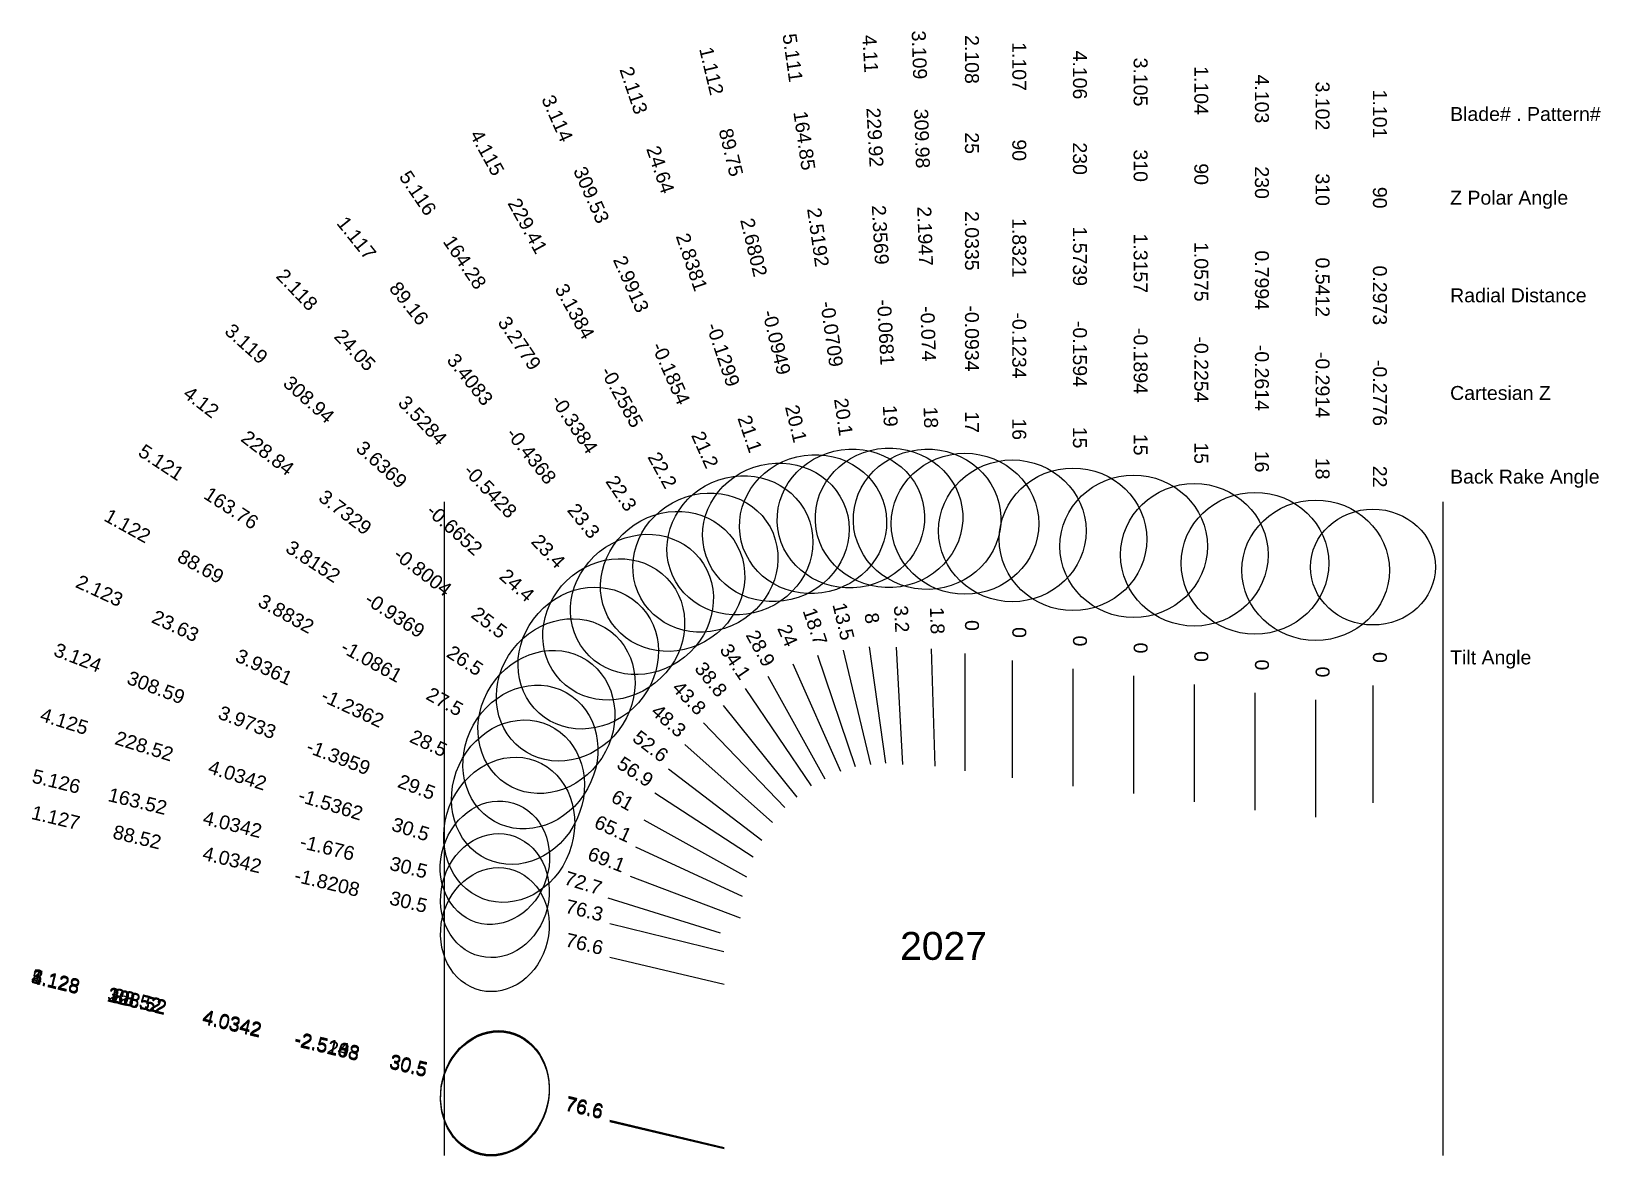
# Model space of a CAD drawing. Header units: inches. Extents: x 29.99 to 36.67, y 15.19 to 20.
import ezdxf
from ezdxf.enums import TextEntityAlignment as Align

# ---------------------------------------------------------------- set-up
doc = ezdxf.new("R2010")
doc.units = ezdxf.units.IN
doc.header["$MEASUREMENT"] = 0
for name, color, linetype, true_color in [('Blade_1', 30, 'Continuous', 0xff7f00), ('Blade_2', 7, 'Continuous', 0xcccc00), ('Blade_3', 7, 'Continuous', 0x00cc00), ('Blade_4', 7, 'Continuous', 0x00cccc), ('Blade_5', 7, 'Continuous', 0x0066cc)]:
    doc.layers.add(name, color=color, linetype=linetype, true_color=true_color)
doc.styles.get("Standard").update_dxf_attribs({"font": 'arial.ttf'})

msp = doc.modelspace()

# ---------------------------------------------------------------- linework, layer by layer
for p, q in [((31.75, 18), (31.75, 15.2183)), ((36, 18), (36, 15.2183))]:
    msp.add_line(p, q)
at = {"layer": 'Blade_1'}
for p, q in [((33.4484, 17.3688), (33.565, 16.8826)), ((34.1679, 17.3251), (34.1679, 16.8251)), ((34.9425, 17.2231), (34.9425, 16.7231)), ((35.7027, 17.2189), (35.7027, 16.7189)), ((32.937, 17.1332), (33.2501, 16.7434)), ((32.5992, 16.6466), (33.0365, 16.4042)), ((32.4555, 16.0623), (32.9419, 15.9463)), ((32.4555, 15.3648), (32.9419, 15.2488))]:
    msp.add_line(p, q, dxfattribs=at)
for centre, major_axis, ratio in [((33.3198, 17.9051), (0.3053, 0.0732), 0.939148), ((34.1679, 17.8766), (0.314, 0), 0.961262), ((34.9425, 17.7746), (0.314, 0), 0.965926), ((35.7027, 17.7224), (0.266, 0), 0.927184), ((32.5917, 17.5632), (0.2448, 0.1966), 0.918206), ((32.1168, 16.9139), (0.1522, 0.2746), 0.887023), ((31.9658, 16.1792), (0.0617, 0.2587), 0.861515), ((31.9658, 15.4817), (0.0617, 0.2587), 0.861515)]:
    msp.add_ellipse(centre, major_axis=major_axis, ratio=ratio, dxfattribs=at)
at = {"layer": 'Blade_2'}
for p, q in [((33.3387, 17.3477), (33.499, 16.8741)), ((33.9665, 17.3551), (33.9665, 16.8551)), ((32.8536, 17.0594), (33.1999, 16.6988)), ((32.5643, 16.5319), (33.0179, 16.3217)), ((32.4555, 15.3683), (32.9419, 15.2523))]:
    msp.add_line(p, q, dxfattribs=at)
for centre, major_axis, ratio in [((33.1619, 17.8701), (0.2974, 0.1007), 0.932755), ((33.9665, 17.9066), (0.314, 0), 0.956305), ((32.4716, 17.4572), (0.2265, 0.2175), 0.917792), ((32.0639, 16.7638), (0.132, 0.2849), 0.878779), ((31.9658, 15.4852), (0.0617, 0.2587), 0.861515)]:
    msp.add_ellipse(centre, major_axis=major_axis, ratio=ratio, dxfattribs=at)
at = {"layer": 'Blade_3'}
for p, q in [((33.8227, 17.3748), (33.8385, 16.875)), ((33.2331, 17.3108), (33.4365, 16.8541)), ((34.6843, 17.2591), (34.6843, 16.7591)), ((35.4588, 17.1571), (35.4588, 16.6571)), ((32.7745, 16.9676), (33.1476, 16.6346)), ((32.5419, 16.4073), (33.009, 16.2289)), ((32.4555, 15.3668), (32.9419, 15.2508))]:
    msp.add_line(p, q, dxfattribs=at)
for centre, major_axis, ratio in [((33.8053, 17.926), (0.3138, 0.0099), 0.951011), ((33.0087, 17.8146), (0.2868, 0.1278), 0.932426), ((34.6843, 17.8106), (0.314, 0), 0.965926), ((35.4588, 17.7086), (0.314, 0), 0.951057), ((32.3631, 17.3348), (0.2091, 0.2343), 0.910461), ((32.0267, 16.6041), (0.112, 0.2933), 0.870326), ((31.9658, 15.4837), (0.0617, 0.2587), 0.861515)]:
    msp.add_ellipse(centre, major_axis=major_axis, ratio=ratio, dxfattribs=at)
at = {"layer": 'Blade_4'}
for p, q in [((33.6735, 17.3812), (33.7011, 16.882)), ((33.1279, 17.2585), (33.3693, 16.8207)), ((34.4261, 17.2891), (34.4261, 16.7891)), ((35.2006, 17.1871), (35.2006, 16.6871)), ((32.7049, 16.8642), (33.1019, 16.5602)), ((32.4465, 16.3139), (32.9238, 16.1651)), ((32.4555, 15.3628), (32.9419, 15.2468))]:
    msp.add_line(p, q, dxfattribs=at)
for centre, major_axis, ratio in [((33.6431, 17.9319), (0.3135, 0.0173), 0.945366), ((34.4261, 17.8406), (0.314, 0), 0.965926), ((32.8616, 17.7415), (0.275, 0.1516), 0.925674), ((35.2006, 17.7386), (0.314, 0), 0.961262), ((32.2671, 17.1996), (0.1909, 0.2493), 0.902887), ((31.9658, 16.4638), (0.0792, 0.2539), 0.861515), ((31.9658, 15.4797), (0.0617, 0.2587), 0.861515)]:
    msp.add_ellipse(centre, major_axis=major_axis, ratio=ratio, dxfattribs=at)
at = {"layer": 'Blade_5'}
for p, q in [((33.558, 17.383), (33.628, 16.888)), ((33.0314, 17.205), (33.3118, 16.7911)), ((32.6466, 16.7617), (33.0654, 16.4884)), ((32.4549, 16.2046), (32.9407, 16.086)), ((32.4555, 15.3663), (32.9419, 15.2503))]:
    msp.add_line(p, q, dxfattribs=at)
for centre, major_axis, ratio in [((33.4808, 17.9291), (0.3109, 0.044), 0.939375), ((32.7221, 17.6616), (0.26, 0.1761), 0.925282), ((32.1848, 17.0631), (0.1716, 0.263), 0.895067), ((31.9658, 16.324), (0.0631, 0.2584), 0.861515), ((31.9658, 15.4832), (0.0617, 0.2587), 0.861515)]:
    msp.add_ellipse(centre, major_axis=major_axis, ratio=ratio, dxfattribs=at)

# ---------------------------------------------------------------- texts
for s, height, p in [('Blade# . Pattern#', 0.059375, (36.0312, 19.6509)), ('Z Polar Angle', 0.059375, (36.0312, 19.2947)), ('Radial Distance', 0.059375, (36.0312, 18.879)), ('Cartesian Z', 0.059375, (36.0312, 18.4634)), ('Back Rake Angle', 0.059375, (36.0312, 18.1072)), ('Tilt Angle', 0.05937, (36.0312, 17.3377))]:
    msp.add_text(s, height=height).set_placement(p, align=Align.MIDDLE_LEFT)
msp.add_text('2027', height=0.11875).set_placement((33.875, 16.1098), align=Align.MIDDLE_CENTER)
at = {"layer": 'Blade_1'}
for s, height, rotation, p in [('1.112', 0.05937, 283.48489, (32.8589, 19.8271)), ('1.107', 0.05937, 270, (34.1679, 19.8531)), ('1.104', 0.05937, 270, (34.9425, 19.7511)), ('1.101', 0.05937, 270, (35.7027, 19.6509)), ('89.75', 0.05937, 283.48489, (32.942, 19.4807)), ('90', 0.05937, 270, (34.1679, 19.4968)), ('90', 0.05937, 270, (34.9425, 19.3948)), ('90', 0.05937, 270, (35.7027, 19.2947)), ('1.117', 0.05937, 308.77102, (31.354, 19.1042)), ('2.6802', 0.05937, 283.48489, (33.0389, 19.0765)), ('1.8321', 0.05937, 270, (34.1679, 19.0812)), ('1.0575', 0.05937, 270, (34.9425, 18.9792)), ('0.2973', 0.05937, 270, (35.7027, 18.879)), ('89.16', 0.05937, 308.77102, (31.5771, 18.8264)), ('-0.0949', 0.05937, 283.48489, (33.1358, 18.6723)), ('-0.1234', 0.05937, 270, (34.1679, 18.6656)), ('-0.2254', 0.05937, 270, (34.9425, 18.5636)), ('3.4083', 0.05937, 308.77102, (31.8373, 18.5024)), ('-0.2776', 0.05937, 270, (35.7027, 18.4634)), ('20.1', 0.05937, 283.48489, (33.2189, 18.3259)), ('-0.4368', 0.05937, 308.77102, (32.0976, 18.1783)), ('16', 0.05937, 270, (34.1679, 18.3093)), ('15', 0.05937, 270, (34.9425, 18.2073)), ('22', 0.05937, 270, (35.7027, 18.1072)), ('23.3', 0.05937, 308.77102, (32.3207, 17.9006)), ('1.122', 0.05937, 331.0044, (30.388, 17.872)), ('88.69', 0.05937, 331.0044, (30.6996, 17.6993)), ('3.8832', 0.05937, 331.0044, (31.0632, 17.4978)), ('13.5', 0.05937, 283.48489, (33.4207, 17.4843)), ('0', 0.0594, 270, (34.1679, 17.4438)), ('-1.0861', 0.05937, 331.0044, (31.4267, 17.2964)), ('38.8', 0.05937, 308.77102, (32.8627, 17.2258)), ('0', 0.0594, 270, (34.9425, 17.3418)), ('0', 0.0594, 270, (35.7027, 17.3377)), ('27.5', 0.05937, 331.0044, (31.7383, 17.1237)), ('61', 0.05937, 331.0044, (32.4953, 16.7041)), ('1.127', 0.05937, 346.5805, (30.0899, 16.6268)), ('88.52', 0.05937, 346.5805, (30.4365, 16.5441)), ('4.0342', 0.05937, 346.5805, (30.8407, 16.4476)), ('-1.8208', 0.05937, 346.5805, (31.245, 16.3512)), ('30.5', 0.05937, 346.5805, (31.5915, 16.2685)), ('76.6', 0.05937, 346.5805, (32.34, 16.0899)), ('1.128', 0.05937, 346.5805, (30.0899, 15.9293)), ('88.52', 0.05937, 346.5805, (30.4365, 15.8466)), ('4.0342', 0.05937, 346.5805, (30.8407, 15.7501)), ('-2.5183', 0.05937, 346.5805, (31.245, 15.6537)), ('30.5', 0.05937, 346.5805, (31.5915, 15.571)), ('76.6', 0.05937, 346.5805, (32.34, 15.3924))]:
    msp.add_text(s, height=height, rotation=rotation, dxfattribs=at).set_placement(p, align=Align.CENTER)
at = {"layer": 'Blade_2'}
for s, height, rotation, p in [('2.108', 0.05937, 270, (33.9665, 19.8831)), ('2.113', 0.05937, 288.69822, (32.5283, 19.7423)), ('25', 0.05937, 270, (33.9665, 19.5268)), ('24.64', 0.05937, 288.69822, (32.6425, 19.4048)), ('2.0335', 0.05937, 270, (33.9665, 19.1112)), ('2.8381', 0.05937, 288.69822, (32.7757, 19.0111)), ('2.118', 0.05937, 313.84057, (31.1026, 18.8828)), ('-0.0934', 0.05937, 270, (33.9665, 18.6956)), ('24.05', 0.05937, 313.84057, (31.3493, 18.6258)), ('-0.1299', 0.05937, 288.69822, (32.909, 18.6175)), ('3.5284', 0.05937, 313.84057, (31.6372, 18.3261)), ('21.1', 0.05937, 288.69822, (33.0232, 18.28)), ('17', 0.05937, 270, (33.9665, 18.3393)), ('-0.5428', 0.05937, 313.84057, (31.9251, 18.0263)), ('23.4', 0.05937, 313.84057, (32.1718, 17.7693)), ('2.123', 0.05937, 335.13502, (30.2706, 17.5949)), ('23.63', 0.05937, 335.13502, (30.5938, 17.4451)), ('18.7', 0.05937, 288.69822, (33.3006, 17.4602)), ('0', 0.0594, 270, (33.9665, 17.4738)), ('3.9361', 0.05937, 335.13502, (30.9709, 17.2703)), ('-1.2362', 0.05937, 335.13502, (31.348, 17.0956)), ('43.8', 0.05937, 313.84057, (32.7713, 17.1451)), ('28.5', 0.05937, 335.13502, (31.6713, 16.9458)), ('65.1', 0.05937, 335.13502, (32.4565, 16.5818)), ('2.128', 0.05937, 346.5805, (30.0899, 15.9328)), ('23.52', 0.05937, 346.5805, (30.4365, 15.8501)), ('4.0342', 0.05937, 346.5805, (30.8407, 15.7536)), ('-2.5148', 0.05937, 346.5805, (31.245, 15.6572)), ('30.5', 0.05937, 346.5805, (31.5915, 15.5745)), ('76.6', 0.05937, 346.5805, (32.34, 15.3959))]:
    msp.add_text(s, height=height, rotation=rotation, dxfattribs=at).set_placement(p, align=Align.CENTER)
at = {"layer": 'Blade_3'}
for s, height, rotation, p in [('3.109', 0.05937, 271.81165, (33.7428, 19.9015)), ('3.105', 0.05937, 270, (34.6843, 19.7871)), ('3.102', 0.05937, 270, (35.4588, 19.6851)), ('3.114', 0.05937, 294.00867, (32.2045, 19.6201)), ('309.98', 0.05937, 271.81165, (33.7541, 19.5454)), ('310', 0.05937, 270, (34.6843, 19.4308)), ('309.53', 0.05937, 294.00867, (32.3495, 19.2947)), ('310', 0.05937, 270, (35.4588, 19.3288)), ('2.1947', 0.05937, 271.81165, (33.7672, 19.13)), ('1.3157', 0.05937, 270, (34.6843, 19.0152)), ('2.9913', 0.05937, 294.00867, (32.5186, 18.915)), ('0.5412', 0.05937, 270, (35.4588, 18.9132)), ('-0.074', 0.05937, 271.81165, (33.7803, 18.7146)), ('3.119', 0.05937, 318.25118, (30.8885, 18.6509)), ('-0.1894', 0.05937, 270, (34.6843, 18.5996)), ('-0.1854', 0.05937, 294.00867, (32.6877, 18.5353)), ('-0.2914', 0.05937, 270, (35.4588, 18.4976)), ('308.94', 0.05937, 318.25118, (31.1543, 18.4137)), ('18', 0.05937, 271.81165, (33.7916, 18.3585)), ('21.2', 0.05937, 294.00867, (32.8326, 18.2099)), ('3.6369', 0.05937, 318.25118, (31.4644, 18.1369)), ('15', 0.05937, 270, (34.6843, 18.2433)), ('18', 0.05937, 270, (35.4588, 18.1413)), ('-0.6652', 0.05937, 318.25118, (31.7744, 17.8602)), ('24.4', 0.05937, 318.25118, (32.0402, 17.623)), ('1.8', 0.05937, 271.81165, (33.819, 17.4935)), ('24', 0.05937, 294.00867, (33.1848, 17.4193)), ('3.124', 0.05937, 339.0936, (30.1803, 17.3094)), ('0', 0.0594, 270, (34.6843, 17.3778)), ('308.59', 0.05937, 339.0936, (30.5131, 17.1823)), ('0', 0.0594, 270, (35.4588, 17.2758)), ('3.9733', 0.05937, 339.0936, (30.9014, 17.034)), ('48.3', 0.05937, 318.25118, (32.686, 17.0466)), ('-1.3959', 0.05937, 339.0936, (31.2896, 16.8856)), ('29.5', 0.05937, 339.0936, (31.6224, 16.7585)), ('69.1', 0.05937, 339.0936, (32.4309, 16.4497)), ('3.128', 0.05937, 346.5805, (30.0899, 15.9313)), ('308.52', 0.05937, 346.5805, (30.4365, 15.8486)), ('4.0342', 0.05937, 346.5805, (30.8407, 15.7521)), ('-2.5163', 0.05937, 346.5805, (31.245, 15.6557)), ('30.5', 0.05937, 346.5805, (31.5915, 15.573)), ('76.6', 0.05937, 346.5805, (32.34, 15.3944))]:
    msp.add_text(s, height=height, rotation=rotation, dxfattribs=at).set_placement(p, align=Align.CENTER)
at = {"layer": 'Blade_4'}
for s, height, rotation, p in [('4.11', 0.05937, 273.16083, (33.5341, 19.9054)), ('4.106', 0.05937, 270, (34.4261, 19.8171)), ('4.103', 0.05937, 270, (35.2006, 19.7151)), ('229.92', 0.05937, 273.16083, (33.5538, 19.5497)), ('4.115', 0.05937, 298.87182, (31.9072, 19.4723)), ('230', 0.05937, 270, (34.4261, 19.4608)), ('230', 0.05937, 270, (35.2006, 19.3588)), ('229.41', 0.05937, 298.87182, (32.0793, 19.1604)), ('2.3569', 0.05937, 273.16083, (33.5767, 19.1347)), ('1.5739', 0.05937, 270, (34.4261, 19.0452)), ('0.7994', 0.05937, 270, (35.2006, 18.9432)), ('3.1384', 0.05937, 298.87182, (32.2799, 18.7964)), ('-0.0681', 0.05937, 273.16083, (33.5996, 18.7197)), ('-0.1594', 0.05937, 270, (34.4261, 18.6296)), ('-0.2614', 0.05937, 270, (35.2006, 18.5276)), ('-0.2585', 0.05937, 298.87182, (32.4806, 18.4324)), ('4.12', 0.05937, 322.55018, (30.698, 18.4014)), ('19', 0.05937, 273.16083, (33.6192, 18.364)), ('228.84', 0.05937, 322.55018, (30.9808, 18.1848)), ('15', 0.05937, 270, (34.4261, 18.2733)), ('22.2', 0.05937, 298.87182, (32.6526, 18.1205)), ('16', 0.05937, 270, (35.2006, 18.1713)), ('3.7329', 0.05937, 322.55018, (31.3108, 17.9321)), ('-0.8004', 0.05937, 322.55018, (31.6407, 17.6794)), ('25.5', 0.05937, 322.55018, (31.9235, 17.4627)), ('3.2', 0.05937, 273.16083, (33.667, 17.4998)), ('28.9', 0.05937, 298.87182, (33.0705, 17.3625)), ('0', 0.0594, 270, (34.4261, 17.4078)), ('0', 0.0594, 270, (35.2006, 17.3058)), ('4.125', 0.05937, 342.6805, (30.1247, 17.0379)), ('228.52', 0.05937, 342.6805, (30.4648, 16.9319)), ('52.6', 0.05937, 322.55018, (32.6106, 16.9365)), ('4.0342', 0.05937, 342.6805, (30.8616, 16.8081)), ('-1.5362', 0.05937, 342.6805, (31.2584, 16.6844)), ('30.5', 0.05937, 342.6805, (31.5985, 16.5783)), ('72.7', 0.05937, 342.6805, (32.3331, 16.3493)), ('4.128', 0.05937, 346.5805, (30.0899, 15.9273)), ('228.52', 0.05937, 346.5805, (30.4365, 15.8446)), ('4.0342', 0.05937, 346.5805, (30.8407, 15.7481)), ('-2.5203', 0.05937, 346.5805, (31.245, 15.6517)), ('30.5', 0.05937, 346.5805, (31.5915, 15.569)), ('76.6', 0.05937, 346.5805, (32.34, 15.3904))]:
    msp.add_text(s, height=height, rotation=rotation, dxfattribs=at).set_placement(p, align=Align.CENTER)
at = {"layer": 'Blade_5'}
for s, height, rotation, p in [('5.111', 0.05937, 278.04908, (33.204, 19.8861)), ('164.85', 0.05937, 278.04908, (33.2539, 19.5334)), ('5.116', 0.05937, 304.11614, (31.6135, 19.2979)), ('2.5192', 0.05937, 278.04908, (33.3121, 19.1219)), ('164.28', 0.05937, 304.11614, (31.8133, 19.003)), ('-0.0709', 0.05937, 278.04908, (33.3703, 18.7103)), ('3.2779', 0.05937, 304.11614, (32.0464, 18.6589)), ('-0.3384', 0.05937, 304.11614, (32.2796, 18.3148)), ('20.1', 0.05937, 278.04908, (33.4202, 18.3576)), ('5.121', 0.05937, 326.87226, (30.5296, 18.1433)), ('22.3', 0.05937, 304.11614, (32.4794, 18.0199)), ('163.76', 0.05937, 326.87226, (30.8279, 17.9486)), ('3.8152', 0.05937, 326.87226, (31.176, 17.7214)), ('-0.9369', 0.05937, 326.87226, (31.524, 17.4943)), ('8', 0.0594, 278.04908, (33.5414, 17.5006)), ('26.5', 0.05937, 326.87226, (31.8224, 17.2996)), ('34.1', 0.05937, 304.11614, (32.9648, 17.3033)), ('56.9', 0.05937, 326.87226, (32.5472, 16.8266)), ('5.126', 0.05937, 346.2805, (30.0923, 16.7814)), ('163.52', 0.05937, 346.2805, (30.4384, 16.6969)), ('4.0342', 0.05937, 346.2805, (30.8422, 16.5983)), ('-1.676', 0.05937, 346.2805, (31.2459, 16.4997)), ('30.5', 0.05937, 346.2805, (31.592, 16.4152)), ('76.3', 0.05937, 346.2805, (32.3396, 16.2327)), ('5.128', 0.05937, 346.5805, (30.0899, 15.9308)), ('163.52', 0.05937, 346.5805, (30.4365, 15.8481)), ('4.0342', 0.05937, 346.5805, (30.8407, 15.7516)), ('-2.5168', 0.05937, 346.5805, (31.245, 15.6552)), ('30.5', 0.05937, 346.5805, (31.5915, 15.5725)), ('76.6', 0.05937, 346.5805, (32.34, 15.3939))]:
    msp.add_text(s, height=height, rotation=rotation, dxfattribs=at).set_placement(p, align=Align.CENTER)

doc.saveas('drawing.dxf')
